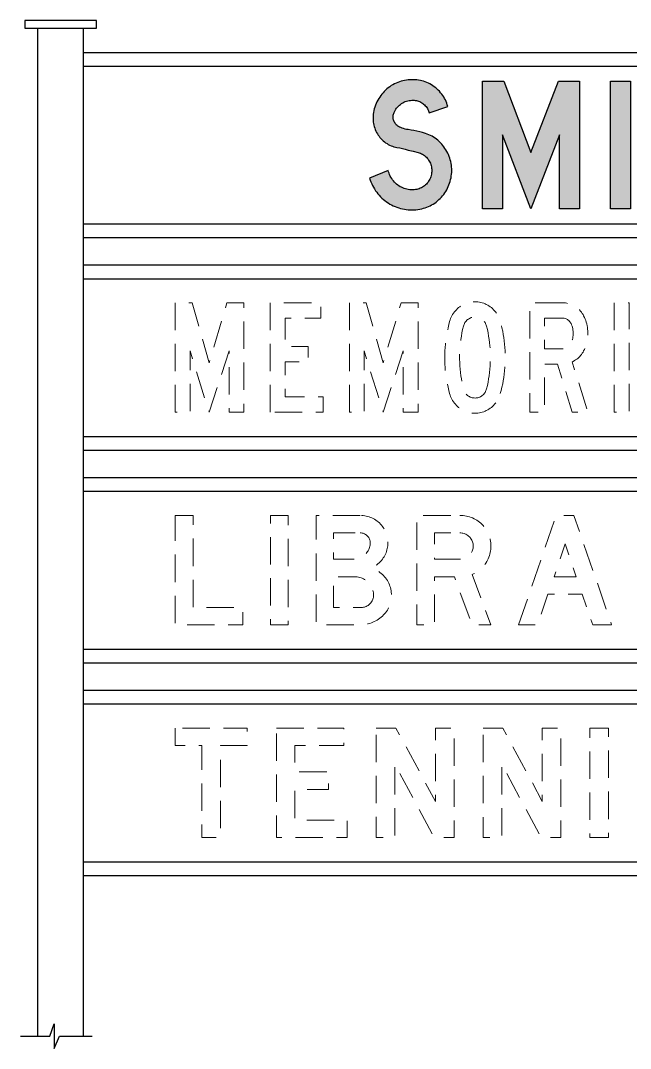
# Model space of a CAD drawing. Extents: x 76 to 271, y -217 to -104.
# Drawn here: x 75.9 to 142.7, y -216.9 to -104.2 of the extents above; entities that cross this region are included whole.
import ezdxf

# ---------------------------------------------------------------- set-up
doc = ezdxf.new("R2010")
doc.units = 0
doc.header["$LTSCALE"] = 12
doc.header["$MEASUREMENT"] = 0
doc.linetypes.add('DASHED2', pattern=[0.375, 0.25, -0.125])
doc.layers.get('0').update_dxf_attribs({"linetype": 'CONTINUOUS'})
doc.layers.add('L25', color=1, linetype='CONTINUOUS')
doc.layers.add('T25', color=1, linetype='CONTINUOUS')

msp = doc.modelspace()

# ---------------------------------------------------------------- hatches: boundary and pattern name
at = {"layer": 'T25'}
h = msp.add_hatch(color=253, dxfattribs=at)
h.paths.add_polyline_path([(185.24, -112.97), (185.37, -112.97), (185.5, -112.97), (185.62, -112.99), (185.75, -113.01), (185.87, -113.04), (186, -113.08), (186.11, -113.13), (186.23, -113.19), (186.33, -113.25), (186.44, -113.32), (186.54, -113.41), (186.63, -113.49), (186.72, -113.58), (186.81, -113.68), (186.88, -113.78), (186.95, -113.89), (187.01, -114.01), (187.07, -114.12), (187.11, -114.25), (187.15, -114.37), (189.19, -113.67), (189.14, -113.49), (189.07, -113.3), (189, -113.13), (188.92, -112.95), (188.83, -112.78), (188.73, -112.62), (188.63, -112.46), (188.52, -112.3), (188.4, -112.15), (188.28, -112), (188.14, -111.87), (188.01, -111.74), (187.86, -111.61), (187.72, -111.5), (187.56, -111.39), (187.4, -111.29), (187.23, -111.19), (187.07, -111.11), (186.9, -111.03), (186.72, -110.96), (186.54, -110.9), (186.36, -110.85), (186.18, -110.81), (186, -110.77), (185.81, -110.75), (185.62, -110.73), (185.43, -110.73), (185.24, -110.73), (185.05, -110.74), (184.85, -110.74), (184.65, -110.77), (184.46, -110.8), (184.27, -110.84), (184.08, -110.89), (183.89, -110.95), (183.71, -111.02), (183.52, -111.1), (183.34, -111.18), (183.16, -111.28), (183, -111.38), (182.83, -111.49), (182.67, -111.61), (182.51, -111.73), (182.37, -111.87), (182.22, -112.01), (182.09, -112.15), (181.96, -112.31), (181.84, -112.47), (181.72, -112.63), (181.62, -112.8), (181.52, -112.98), (181.42, -113.15), (181.34, -113.34), (181.27, -113.53), (181.2, -113.72), (181.15, -113.91), (181.1, -114.11), (181.06, -114.31), (181.03, -114.51), (181.01, -114.68), (181, -114.85), (181, -115.02), (181.01, -115.19), (181.03, -115.37), (181.05, -115.54), (181.09, -115.71), (181.13, -115.87), (181.18, -116.03), (181.24, -116.2), (181.31, -116.35), (181.38, -116.51), (181.47, -116.66), (181.56, -116.8), (181.65, -116.93), (181.76, -117.07), (181.88, -117.2), (181.99, -117.32), (182.12, -117.43), (182.25, -117.54), (182.39, -117.64), (182.52, -117.73), (182.67, -117.81), (182.82, -117.89), (182.98, -117.96), (183.13, -118.02), (183.29, -118.07), (183.45, -118.12), (183.61, -118.15), (183.92, -118.21), (184.23, -118.27), (184.53, -118.35), (184.84, -118.43), (185.38, -118.57), (185.93, -118.71), (186.05, -118.75), (186.18, -118.79), (186.3, -118.84), (186.42, -118.9), (186.53, -118.97), (186.64, -119.05), (186.74, -119.13), (186.84, -119.22), (186.93, -119.32), (187.02, -119.43), (187.09, -119.53), (187.17, -119.65), (187.23, -119.76), (187.28, -119.89), (187.33, -120.01), (187.37, -120.14), (187.4, -120.28), (187.42, -120.41), (187.44, -120.54), (187.44, -120.68), (187.44, -120.81), (187.42, -120.95), (187.4, -121.08), (187.37, -121.22), (187.33, -121.36), (187.28, -121.48), (187.23, -121.61), (187.17, -121.73), (187.09, -121.85), (187.02, -121.96), (186.93, -122.07), (186.83, -122.17), (186.74, -122.26), (186.64, -122.35), (186.52, -122.43), (186.42, -122.51), (186.29, -122.57), (186.17, -122.63), (186.04, -122.68), (185.91, -122.72), (185.79, -122.75), (185.66, -122.77), (185.49, -122.79), (185.34, -122.8), (185.18, -122.8), (185.02, -122.78), (184.86, -122.76), (184.71, -122.73), (184.55, -122.7), (184.4, -122.64), (184.26, -122.59), (184.11, -122.52), (183.96, -122.45), (183.83, -122.36), (183.7, -122.27), (183.57, -122.17), (183.46, -122.06), (183.34, -121.94), (183.23, -121.82), (183.13, -121.7), (183.04, -121.56), (182.95, -121.42), (182.88, -121.28), (182.81, -121.13), (182.75, -120.98), (182.7, -120.83), (182.66, -120.67), (180.62, -121.51), (180.69, -121.72), (180.77, -121.92), (180.85, -122.12), (180.94, -122.32), (181.05, -122.51), (181.15, -122.7), (181.28, -122.89), (181.4, -123.06), (181.53, -123.23), (181.68, -123.39), (181.82, -123.56), (181.97, -123.7), (182.14, -123.85), (182.3, -123.98), (182.47, -124.11), (182.65, -124.23), (182.83, -124.35), (183.02, -124.45), (183.21, -124.55), (183.41, -124.63), (183.61, -124.71), (183.81, -124.78), (184.01, -124.84), (184.22, -124.89), (184.43, -124.93), (184.64, -124.96), (184.85, -124.98), (185.07, -125), (185.28, -125), (185.49, -124.99), (185.7, -124.98), (185.91, -124.95), (186.12, -124.92), (186.33, -124.87), (186.52, -124.82), (186.71, -124.77), (186.89, -124.7), (187.07, -124.63), (187.25, -124.54), (187.42, -124.45), (187.59, -124.35), (187.76, -124.25), (187.91, -124.13), (188.07, -124), (188.22, -123.87), (188.36, -123.74), (188.49, -123.6), (188.62, -123.45), (188.74, -123.29), (188.86, -123.13), (188.97, -122.97), (189.07, -122.79), (189.16, -122.61), (189.25, -122.44), (189.32, -122.25), (189.39, -122.07), (189.45, -121.88), (189.5, -121.68), (189.54, -121.48), (189.58, -121.29), (189.6, -121.09), (189.61, -120.89), (189.62, -120.69), (189.62, -120.49), (189.6, -120.29), (189.58, -120.1), (189.55, -119.9), (189.51, -119.7), (189.46, -119.51), (189.41, -119.32), (189.34, -119.13), (189.27, -118.94), (189.18, -118.76), (189.09, -118.59), (189, -118.42), (188.89, -118.25), (188.77, -118.08), (188.65, -117.93), (188.52, -117.78), (188.39, -117.64), (188.25, -117.5), (188.1, -117.37), (187.95, -117.24), (187.79, -117.13), (187.63, -117.02), (187.46, -116.93), (187.28, -116.83), (187.11, -116.75), (186.92, -116.68), (186.74, -116.61), (186.43, -116.51), (186.12, -116.43), (185.8, -116.35), (185.48, -116.29), (185.16, -116.24), (184.84, -116.19), (184.67, -116.17), (184.51, -116.13), (184.35, -116.09), (184.19, -116.04), (184.04, -115.98), (183.88, -115.91), (183.79, -115.86), (183.71, -115.81), (183.63, -115.74), (183.55, -115.67), (183.48, -115.6), (183.42, -115.52), (183.37, -115.43), (183.31, -115.34), (183.28, -115.24), (183.25, -115.14), (183.22, -115.04), (183.21, -114.94), (183.2, -114.83), (183.2, -114.73), (183.21, -114.62), (183.23, -114.52), (183.26, -114.42), (183.29, -114.33), (183.34, -114.23), (183.42, -114.1), (183.5, -113.97), (183.58, -113.85), (183.68, -113.74), (183.79, -113.63), (183.9, -113.53), (184.01, -113.43), (184.13, -113.34), (184.26, -113.27), (184.39, -113.2), (184.53, -113.13), (184.67, -113.09), (184.81, -113.04), (184.95, -113.01), (185.1, -112.99)])
h.paths.add_polyline_path([(118.72, -112.97), (118.85, -112.97), (118.98, -112.97), (119.1, -112.99), (119.23, -113.01), (119.35, -113.04), (119.47, -113.08), (119.59, -113.13), (119.7, -113.19), (119.81, -113.25), (119.92, -113.32), (120.02, -113.41), (120.12, -113.49), (120.2, -113.58), (120.29, -113.68), (120.36, -113.78), (120.43, -113.89), (120.49, -114.01), (120.54, -114.12), (120.59, -114.25), (120.63, -114.37), (122.67, -113.67), (122.61, -113.49), (122.55, -113.3), (122.48, -113.13), (122.4, -112.95), (122.31, -112.78), (122.22, -112.62), (122.11, -112.46), (122, -112.3), (121.88, -112.15), (121.75, -112), (121.62, -111.87), (121.48, -111.74), (121.34, -111.61), (121.19, -111.5), (121.04, -111.39), (120.88, -111.29), (120.71, -111.19), (120.54, -111.11), (120.37, -111.03), (120.2, -110.96), (120.02, -110.9), (119.84, -110.85), (119.66, -110.81), (119.47, -110.77), (119.28, -110.75), (119.1, -110.73), (118.91, -110.73), (118.72, -110.73), (118.52, -110.74), (118.33, -110.74), (118.13, -110.77), (117.94, -110.8), (117.75, -110.84), (117.56, -110.89), (117.37, -110.95), (117.18, -111.02), (117, -111.1), (116.82, -111.18), (116.65, -111.28), (116.48, -111.38), (116.31, -111.49), (116.15, -111.61), (116, -111.73), (115.85, -111.87), (115.71, -112.01), (115.57, -112.15), (115.44, -112.31), (115.32, -112.47), (115.21, -112.63), (115.1, -112.8), (115, -112.98), (114.91, -113.15), (114.82, -113.34), (114.75, -113.53), (114.69, -113.72), (114.62, -113.91), (114.58, -114.11), (114.54, -114.31), (114.51, -114.51), (114.49, -114.68), (114.48, -114.85), (114.48, -115.02), (114.49, -115.19), (114.5, -115.37), (114.53, -115.54), (114.56, -115.71), (114.61, -115.87), (114.66, -116.03), (114.72, -116.2), (114.79, -116.35), (114.86, -116.51), (114.95, -116.66), (115.04, -116.8), (115.14, -116.93), (115.24, -117.07), (115.36, -117.2), (115.47, -117.32), (115.6, -117.43), (115.73, -117.54), (115.86, -117.64), (116.01, -117.73), (116.15, -117.81), (116.3, -117.89), (116.45, -117.96), (116.61, -118.02), (116.76, -118.07), (116.93, -118.12), (117.09, -118.15), (117.4, -118.21), (117.71, -118.27), (118.01, -118.35), (118.31, -118.43), (118.86, -118.57), (119.41, -118.71), (119.53, -118.75), (119.66, -118.79), (119.78, -118.84), (119.89, -118.9), (120.01, -118.97), (120.12, -119.05), (120.22, -119.13), (120.32, -119.22), (120.41, -119.32), (120.5, -119.43), (120.57, -119.53), (120.64, -119.65), (120.71, -119.76), (120.76, -119.89), (120.81, -120.01), (120.85, -120.14), (120.88, -120.28), (120.9, -120.41), (120.92, -120.54), (120.92, -120.68), (120.92, -120.81), (120.9, -120.95), (120.88, -121.08), (120.85, -121.22), (120.81, -121.36), (120.76, -121.48), (120.71, -121.61), (120.64, -121.73), (120.57, -121.85), (120.5, -121.96), (120.41, -122.07), (120.32, -122.17), (120.22, -122.26), (120.12, -122.35), (120.01, -122.43), (119.89, -122.51), (119.77, -122.57), (119.65, -122.63), (119.53, -122.68), (119.4, -122.72), (119.26, -122.75), (119.13, -122.77), (118.97, -122.79), (118.82, -122.8), (118.66, -122.8), (118.5, -122.78), (118.34, -122.76), (118.19, -122.73), (118.03, -122.7), (117.88, -122.64), (117.73, -122.59), (117.58, -122.52), (117.45, -122.45), (117.31, -122.36), (117.18, -122.27), (117.05, -122.17), (116.93, -122.06), (116.82, -121.94), (116.71, -121.82), (116.62, -121.7), (116.52, -121.56), (116.43, -121.42), (116.36, -121.28), (116.29, -121.13), (116.23, -120.98), (116.18, -120.83), (116.14, -120.67), (114.1, -121.51), (114.16, -121.72), (114.25, -121.92), (114.33, -122.12), (114.42, -122.32), (114.52, -122.51), (114.64, -122.7), (114.75, -122.89), (114.88, -123.06), (115.01, -123.23), (115.15, -123.39), (115.3, -123.56), (115.46, -123.7), (115.61, -123.85), (115.78, -123.98), (115.95, -124.11), (116.13, -124.23), (116.31, -124.35), (116.5, -124.45), (116.69, -124.55), (116.89, -124.63), (117.09, -124.71), (117.29, -124.78), (117.5, -124.84), (117.7, -124.89), (117.91, -124.93), (118.12, -124.96), (118.34, -124.98), (118.55, -125), (118.76, -125), (118.97, -124.99), (119.18, -124.98), (119.39, -124.95), (119.6, -124.92), (119.81, -124.87), (120, -124.82), (120.19, -124.77), (120.37, -124.7), (120.55, -124.63), (120.73, -124.54), (120.9, -124.45), (121.07, -124.35), (121.23, -124.25), (121.4, -124.13), (121.54, -124), (121.69, -123.87), (121.84, -123.74), (121.97, -123.6), (122.1, -123.45), (122.22, -123.29), (122.34, -123.13), (122.45, -122.97), (122.55, -122.79), (122.64, -122.61), (122.72, -122.44), (122.8, -122.25), (122.87, -122.07), (122.93, -121.88), (122.98, -121.68), (123.02, -121.48), (123.05, -121.29), (123.08, -121.09), (123.1, -120.89), (123.1, -120.69), (123.1, -120.49), (123.08, -120.29), (123.06, -120.1), (123.03, -119.9), (122.99, -119.7), (122.94, -119.51), (122.89, -119.32), (122.82, -119.13), (122.74, -118.94), (122.66, -118.76), (122.57, -118.59), (122.47, -118.42), (122.36, -118.25), (122.25, -118.08), (122.13, -117.93), (122.01, -117.78), (121.87, -117.64), (121.73, -117.5), (121.58, -117.37), (121.42, -117.24), (121.27, -117.13), (121.1, -117.02), (120.94, -116.93), (120.76, -116.83), (120.58, -116.75), (120.41, -116.68), (120.22, -116.61), (119.91, -116.51), (119.59, -116.43), (119.28, -116.35), (118.96, -116.29), (118.64, -116.24), (118.31, -116.19), (118.15, -116.17), (117.99, -116.13), (117.83, -116.09), (117.67, -116.04), (117.52, -115.98), (117.37, -115.91), (117.27, -115.86), (117.19, -115.81), (117.11, -115.74), (117.03, -115.67), (116.96, -115.6), (116.9, -115.52), (116.85, -115.43), (116.8, -115.34), (116.76, -115.24), (116.72, -115.14), (116.7, -115.04), (116.68, -114.94), (116.68, -114.83), (116.68, -114.73), (116.69, -114.62), (116.71, -114.52), (116.74, -114.42), (116.78, -114.33), (116.82, -114.23), (116.89, -114.1), (116.97, -113.97), (117.06, -113.85), (117.16, -113.74), (117.27, -113.63), (117.37, -113.53), (117.49, -113.43), (117.61, -113.34), (117.74, -113.27), (117.87, -113.2), (118, -113.13), (118.15, -113.09), (118.29, -113.04), (118.43, -113.01), (118.58, -112.99)])
h.paths.add_polyline_path([(193, -110.87), (193, -113.11), (196.13, -113.11), (196.13, -124.87), (198.31, -124.87), (198.31, -113.11), (201.43, -113.11), (201.43, -110.87)])
h.paths.add_polyline_path([(157.9, -110.87), (160.08, -110.87), (160.08, -116.47), (164.84, -116.47), (164.84, -110.87), (167.02, -110.87), (167.02, -124.87), (164.84, -124.87), (164.84, -118.71), (160.08, -118.71), (160.08, -124.87), (157.9, -124.87)])
h.paths.add_polyline_path([(146.06, -110.87), (146.06, -113.11), (149.2, -113.11), (149.2, -124.87), (151.37, -124.87), (151.37, -113.11), (154.5, -113.11), (154.5, -110.87)])
h.paths.add_polyline_path([(140.49, -110.87), (142.67, -110.87), (142.67, -124.87), (140.49, -124.87)])
h.paths.add_polyline_path([(126.48, -110.87), (128.79, -110.87), (131.78, -118.71), (134.78, -110.87), (137.09, -110.87), (137.09, -124.87), (134.91, -124.87), (134.91, -116.75), (131.78, -124.87), (128.65, -116.75), (128.65, -124.87), (126.48, -124.87)])

# ---------------------------------------------------------------- linework, layer by layer
at = {"color": 1, "linetype": 'DASHED2', "lineweight": 0, "flags": 128}
for points in [[(128.42, -145.13), (128.51, -144.78), (128.6, -144.43), (128.68, -144.07), (128.74, -143.71), (128.8, -143.35), (128.85, -142.99), (128.89, -142.62), (128.93, -142.27), (128.95, -141.9), (128.96, -141.53), (128.97, -141.17), (128.96, -140.8), (128.95, -140.44), (128.93, -140.08), (128.89, -139.71), (128.85, -139.35), (128.8, -138.99), (128.74, -138.63), (128.68, -138.27), (128.6, -137.92), (128.51, -137.56), (128.42, -137.21), (128.37, -137.05), (128.32, -136.9), (128.25, -136.74), (128.17, -136.59), (128.09, -136.45), (128, -136.31), (127.9, -136.18), (127.79, -136.05), (127.69, -135.93), (127.56, -135.81), (127.44, -135.7), (127.31, -135.6), (127.18, -135.51), (127.04, -135.43), (126.89, -135.35), (126.75, -135.28), (126.6, -135.22), (126.45, -135.17), (126.29, -135.13), (126.13, -135.09), (125.97, -135.07), (125.81, -135.06), (125.65, -135.05), (125.49, -135.06), (125.32, -135.07), (125.17, -135.09), (125.01, -135.13), (124.85, -135.17), (124.69, -135.22), (124.54, -135.28), (124.4, -135.35), (124.25, -135.43), (124.12, -135.51), (123.98, -135.6), (123.85, -135.7), (123.73, -135.81), (123.61, -135.93), (123.5, -136.05), (123.39, -136.18), (123.3, -136.31), (123.2, -136.45), (123.12, -136.59), (123.05, -136.74), (122.98, -136.9), (122.93, -137.05), (122.87, -137.21), (122.78, -137.56), (122.7, -137.92), (122.62, -138.27), (122.55, -138.63), (122.49, -138.99), (122.45, -139.35), (122.4, -139.71), (122.37, -140.08), (122.35, -140.44), (122.34, -140.8), (122.33, -141.17), (122.34, -141.53), (122.35, -141.9), (122.37, -142.27), (122.4, -142.62), (122.45, -142.99), (122.49, -143.35), (122.55, -143.71), (122.62, -144.07), (122.7, -144.43), (122.78, -144.78), (122.87, -145.13), (122.93, -145.29), (122.98, -145.45), (123.05, -145.6), (123.12, -145.75), (123.2, -145.89), (123.3, -146.03), (123.39, -146.17), (123.5, -146.29), (123.61, -146.41), (123.73, -146.52), (123.85, -146.63), (123.98, -146.73), (124.12, -146.83), (124.25, -146.91), (124.4, -146.99), (124.54, -147.06), (124.69, -147.11), (124.85, -147.17), (125.01, -147.21), (125.17, -147.24), (125.32, -147.26), (125.49, -147.28), (125.65, -147.28), (125.81, -147.28), (125.97, -147.26), (126.13, -147.24), (126.29, -147.21), (126.45, -147.17), (126.6, -147.11), (126.75, -147.06), (126.89, -146.99), (127.04, -146.91), (127.18, -146.83), (127.31, -146.73), (127.44, -146.63), (127.56, -146.52), (127.69, -146.41), (127.79, -146.29), (127.9, -146.17), (128, -146.03), (128.09, -145.89), (128.17, -145.75), (128.25, -145.6), (128.32, -145.45), (128.37, -145.29), (128.42, -145.13), (128.42, -145.13)], [(92.81, -147.17), (92.81, -135.17), (94.66, -135.17), (96.52, -141.77), (98.48, -135.17), (100.33, -135.17), (100.33, -147.17), (98.71, -147.17), (98.71, -140.45), (96.52, -147.17), (94.43, -140.45), (94.43, -147.17), (92.81, -147.17), (92.81, -147.17)], [(103.22, -147.17), (103.22, -135.17), (108.77, -135.17), (108.77, -136.85), (104.84, -136.85), (104.84, -139.97), (107.38, -139.97), (107.38, -141.65), (104.84, -141.65), (104.84, -145.49), (109, -145.49), (109, -147.17), (103.22, -147.17), (103.22, -147.17)], [(111.89, -147.17), (111.89, -135.17), (113.74, -135.17), (115.59, -141.77), (117.56, -135.17), (119.41, -135.17), (119.41, -147.17), (117.79, -147.17), (117.79, -140.45), (115.59, -147.17), (113.51, -140.45), (113.51, -147.17), (111.89, -147.17), (111.89, -147.17)], [(140.91, -147.17), (140.91, -135.17), (142.53, -135.17), (142.53, -147.17), (140.91, -147.17), (140.91, -147.17)], [(126.92, -144.59), (127, -144.24), (127.08, -143.88), (127.14, -143.52), (127.19, -143.17), (127.24, -142.8), (127.28, -142.44), (127.31, -142.08), (127.32, -141.72), (127.33, -141.35), (127.33, -140.99), (127.32, -140.63), (127.31, -140.26), (127.28, -139.9), (127.24, -139.54), (127.19, -139.18), (127.14, -138.82), (127.08, -138.46), (127, -138.1), (126.92, -137.75), (126.89, -137.64), (126.85, -137.54), (126.8, -137.44), (126.75, -137.34), (126.68, -137.25), (126.61, -137.17), (126.54, -137.09), (126.45, -137.02), (126.37, -136.95), (126.27, -136.9), (126.17, -136.84), (126.08, -136.8), (125.97, -136.77), (125.87, -136.75), (125.76, -136.73), (125.65, -136.73), (125.54, -136.73), (125.43, -136.75), (125.33, -136.77), (125.22, -136.8), (125.12, -136.84), (125.03, -136.9), (124.93, -136.95), (124.84, -137.02), (124.76, -137.09), (124.69, -137.17), (124.61, -137.25), (124.55, -137.34), (124.5, -137.44), (124.45, -137.54), (124.41, -137.64), (124.38, -137.75), (124.29, -138.1), (124.22, -138.46), (124.16, -138.82), (124.1, -139.18), (124.06, -139.54), (124.02, -139.9), (123.99, -140.26), (123.97, -140.63), (123.96, -140.99), (123.96, -141.35), (123.97, -141.72), (123.99, -142.08), (124.02, -142.44), (124.06, -142.8), (124.1, -143.17), (124.16, -143.52), (124.22, -143.88), (124.29, -144.24), (124.38, -144.59), (124.41, -144.7), (124.45, -144.8), (124.5, -144.9), (124.55, -144.99), (124.61, -145.09), (124.69, -145.17), (124.76, -145.25), (124.84, -145.33), (124.93, -145.39), (125.03, -145.45), (125.12, -145.5), (125.22, -145.54), (125.33, -145.57), (125.43, -145.59), (125.54, -145.6), (125.65, -145.61), (125.76, -145.6), (125.87, -145.59), (125.97, -145.57), (126.08, -145.54), (126.17, -145.5), (126.27, -145.45), (126.37, -145.39), (126.45, -145.33), (126.54, -145.25), (126.61, -145.17), (126.68, -145.09), (126.75, -144.99), (126.8, -144.9), (126.85, -144.8), (126.89, -144.7), (126.92, -144.59), (126.92, -144.59)], [(92.81, -158.47), (94.76, -158.47), (94.76, -168.55), (100.21, -168.55), (100.21, -170.47), (92.81, -170.47), (92.81, -158.47), (92.81, -158.47)], [(103.25, -158.47), (105.19, -158.47), (105.19, -170.47), (103.25, -170.47), (103.25, -158.47), (103.25, -158.47)], [(130.43, -170.47), (134.55, -158.47), (136.49, -158.47), (140.62, -170.47), (138.55, -170.47), (137.4, -167.11), (133.64, -167.11), (132.49, -170.47), (130.43, -170.47), (130.43, -170.47)], [(136.73, -165.19), (134.31, -165.19), (135.52, -161.59), (136.73, -165.19), (136.73, -165.19)], [(92.81, -181.77), (92.81, -183.69), (95.74, -183.69), (95.74, -193.77), (97.78, -193.77), (97.78, -183.69), (100.7, -183.69), (100.7, -181.77), (92.81, -181.77), (92.81, -181.77)], [(103.89, -181.77), (111.27, -181.77), (111.27, -183.69), (105.92, -183.69), (105.92, -186.56), (109.61, -186.56), (109.61, -188.49), (105.92, -188.49), (105.92, -191.85), (111.65, -191.85), (111.65, -193.77), (103.89, -193.77), (103.89, -181.77), (103.89, -181.77)], [(114.83, -181.77), (116.99, -181.77), (121.31, -189.81), (121.31, -181.77), (123.35, -181.77), (123.35, -193.77), (121.19, -193.77), (116.86, -185.72), (116.86, -193.77), (114.83, -193.77), (114.83, -181.77), (114.83, -181.77)], [(126.53, -181.77), (128.7, -181.77), (133.02, -189.81), (133.02, -181.77), (135.05, -181.77), (135.05, -193.77), (132.89, -193.77), (128.57, -185.72), (128.57, -193.77), (126.53, -193.77), (126.53, -181.77), (126.53, -181.77)], [(138.24, -181.77), (140.27, -181.77), (140.27, -193.77), (138.24, -193.77), (138.24, -181.77), (138.24, -181.77)]]:
    msp.add_lwpolyline(points, dxfattribs=at)
for points in [[(135.24, -135.17), (131.66, -135.17), (131.66, -147.17), (133.28, -147.17), (133.28, -141.89), (134.67, -141.89), (136.29, -147.17), (138.02, -147.17), (136.29, -141.65), (136.41, -141.59), (136.54, -141.51), (136.67, -141.44), (136.79, -141.35), (136.91, -141.26), (137.02, -141.16), (137.13, -141.06), (137.22, -140.94), (137.32, -140.83), (137.4, -140.71), (137.48, -140.58), (137.55, -140.45), (137.64, -140.28), (137.72, -140.11), (137.78, -139.93), (137.84, -139.75), (137.89, -139.56), (137.93, -139.38), (137.97, -139.19), (137.99, -139), (138.01, -138.81), (138.02, -138.62), (138.02, -138.43), (138.01, -138.24), (137.99, -138.05), (137.97, -137.86), (137.93, -137.68), (137.89, -137.49), (137.84, -137.31), (137.78, -137.13), (137.72, -136.95), (137.64, -136.78), (137.55, -136.61), (137.48, -136.47), (137.39, -136.33), (137.3, -136.2), (137.19, -136.08), (137.09, -135.96), (136.97, -135.85), (136.85, -135.74), (136.72, -135.65), (136.59, -135.56), (136.46, -135.48), (136.31, -135.41), (136.16, -135.34), (136.02, -135.29), (135.87, -135.25), (135.71, -135.22), (135.56, -135.19), (135.4, -135.18)], [(135.24, -136.85), (135.34, -136.85), (135.43, -136.87), (135.53, -136.9), (135.62, -136.92), (135.7, -136.96), (135.79, -137.01), (135.87, -137.07), (135.94, -137.13), (136.01, -137.21), (136.07, -137.28), (136.12, -137.36), (136.17, -137.45), (136.23, -137.59), (136.28, -137.72), (136.32, -137.86), (136.35, -138.01), (136.38, -138.16), (136.39, -138.3), (136.4, -138.45), (136.4, -138.6), (136.39, -138.75), (136.38, -138.9), (136.35, -139.05), (136.32, -139.19), (136.28, -139.33), (136.23, -139.48), (136.17, -139.61), (136.12, -139.7), (136.07, -139.78), (136.01, -139.85), (135.94, -139.92), (135.87, -139.99), (135.79, -140.04), (135.7, -140.09), (135.62, -140.13), (135.53, -140.17), (135.43, -140.19), (135.34, -140.21), (135.24, -140.21), (133.28, -140.21), (133.28, -136.85)], [(113.07, -158.47), (108.23, -158.47), (108.23, -170.47), (113.07, -170.47), (113.26, -170.46), (113.43, -170.45), (113.61, -170.43), (113.78, -170.39), (113.95, -170.35), (114.13, -170.31), (114.3, -170.25), (114.46, -170.18), (114.62, -170.11), (114.78, -170.03), (114.94, -169.94), (115.09, -169.85), (115.23, -169.74), (115.37, -169.63), (115.5, -169.51), (115.63, -169.38), (115.74, -169.26), (115.85, -169.13), (115.95, -168.99), (116.05, -168.85), (116.13, -168.7), (116.2, -168.55), (116.28, -168.39), (116.33, -168.23), (116.39, -168.07), (116.43, -167.9), (116.46, -167.74), (116.48, -167.57), (116.49, -167.4), (116.5, -167.22), (116.49, -167.06), (116.48, -166.89), (116.46, -166.72), (116.43, -166.55), (116.39, -166.38), (116.33, -166.22), (116.28, -166.07), (116.2, -165.91), (116.13, -165.76), (116.05, -165.61), (115.95, -165.46), (115.85, -165.33), (115.74, -165.19), (115.63, -165.07), (115.5, -164.94), (115.37, -164.83), (115.23, -164.71), (115.09, -164.61), (114.94, -164.52), (114.78, -164.43), (114.62, -164.35), (114.46, -164.29), (114.29, -164.22), (114.45, -164.15), (114.6, -164.07), (114.75, -163.97), (114.89, -163.88), (115.02, -163.77), (115.15, -163.66), (115.28, -163.53), (115.4, -163.41), (115.5, -163.27), (115.6, -163.13), (115.68, -163), (115.76, -162.86), (115.83, -162.71), (115.9, -162.57), (115.95, -162.42), (116, -162.26), (116.03, -162.11), (116.07, -161.95), (116.09, -161.79), (116.1, -161.63), (116.11, -161.47), (116.1, -161.31), (116.09, -161.15), (116.07, -160.99), (116.03, -160.83), (116, -160.68), (115.95, -160.52), (115.9, -160.37), (115.83, -160.22), (115.76, -160.07), (115.68, -159.94), (115.6, -159.8), (115.5, -159.67), (115.4, -159.54), (115.29, -159.42), (115.17, -159.3), (115.05, -159.19), (114.92, -159.09), (114.79, -158.99), (114.65, -158.9), (114.51, -158.82), (114.36, -158.75), (114.2, -158.69), (114.05, -158.62), (113.89, -158.58), (113.73, -158.54), (113.57, -158.51), (113.41, -158.48), (113.24, -158.48)], [(124, -158.47), (124.17, -158.47), (124.35, -158.48), (124.53, -158.51), (124.7, -158.54), (124.88, -158.58), (125.05, -158.63), (125.22, -158.69), (125.38, -158.75), (125.54, -158.83), (125.7, -158.92), (125.85, -159), (126, -159.11), (126.14, -159.21), (126.27, -159.33), (126.4, -159.44), (126.53, -159.57), (126.64, -159.71), (126.75, -159.85), (126.85, -159.99), (126.94, -160.14), (127.03, -160.3), (127.1, -160.46), (127.17, -160.62), (127.23, -160.79), (127.28, -160.95), (127.32, -161.13), (127.35, -161.3), (127.38, -161.48), (127.39, -161.65), (127.4, -161.83), (127.39, -162.01), (127.38, -162.19), (127.35, -162.36), (127.32, -162.54), (127.27, -162.71), (127.23, -162.88), (127.17, -163.05), (127.1, -163.22), (127.02, -163.39), (126.93, -163.54), (126.83, -163.69), (126.73, -163.84), (126.62, -163.98), (126.5, -164.12), (126.37, -164.25), (126.24, -164.37), (126.1, -164.49), (125.96, -164.6), (125.81, -164.69), (125.66, -164.79), (125.49, -164.87), (125.33, -164.95), (127.4, -170.47), (125.33, -170.47), (123.39, -165.19), (121.21, -165.19), (121.21, -170.47), (119.26, -170.47), (119.26, -158.47)], [(113.07, -160.39), (113.18, -160.39), (113.28, -160.41), (113.38, -160.43), (113.47, -160.46), (113.56, -160.5), (113.65, -160.55), (113.74, -160.6), (113.81, -160.67), (113.89, -160.74), (113.95, -160.82), (114.01, -160.9), (114.06, -160.99), (114.1, -161.08), (114.13, -161.17), (114.15, -161.27), (114.16, -161.37), (114.17, -161.47), (114.16, -161.6), (114.15, -161.73), (114.12, -161.85), (114.1, -161.98), (114.06, -162.1), (114, -162.22), (113.95, -162.34), (113.88, -162.44), (113.81, -162.55), (113.72, -162.65), (113.63, -162.74), (113.53, -162.83), (113.43, -162.91), (113.32, -162.99), (113.22, -163.05), (113.1, -163.11), (112.98, -163.16), (112.86, -163.2), (112.73, -163.23), (112.6, -163.26), (112.47, -163.27), (110.16, -163.27), (110.16, -160.39)], [(124, -160.39), (124.11, -160.39), (124.23, -160.41), (124.33, -160.43), (124.45, -160.46), (124.55, -160.49), (124.66, -160.54), (124.76, -160.6), (124.86, -160.66), (124.94, -160.73), (125.03, -160.81), (125.11, -160.89), (125.17, -160.98), (125.24, -161.08), (125.3, -161.17), (125.34, -161.27), (125.38, -161.38), (125.41, -161.49), (125.43, -161.6), (125.45, -161.71), (125.45, -161.83), (125.45, -161.94), (125.43, -162.05), (125.41, -162.17), (125.38, -162.27), (125.34, -162.38), (125.3, -162.48), (125.24, -162.58), (125.17, -162.67), (125.11, -162.76), (125.03, -162.85), (124.94, -162.92), (124.86, -162.99), (124.76, -163.06), (124.66, -163.11), (124.55, -163.16), (124.45, -163.2), (124.33, -163.23), (124.23, -163.25), (124.11, -163.26), (124, -163.27), (121.21, -163.27), (121.21, -160.39)], [(114.53, -167.22), (114.53, -167.34), (114.52, -167.45), (114.5, -167.55), (114.46, -167.66), (114.42, -167.76), (114.37, -167.85), (114.32, -167.95), (114.25, -168.04), (114.18, -168.13), (114.1, -168.2), (114.02, -168.27), (113.93, -168.34), (113.83, -168.39), (113.74, -168.44), (113.63, -168.48), (113.53, -168.51), (113.42, -168.53), (113.31, -168.55), (113.2, -168.55), (110.16, -168.55), (110.16, -165.19), (112.47, -165.19), (112.61, -165.19), (112.75, -165.21), (112.89, -165.23), (113.03, -165.26), (113.16, -165.3), (113.29, -165.36), (113.42, -165.42), (113.54, -165.48), (113.66, -165.56), (113.77, -165.64), (113.88, -165.73), (113.98, -165.83), (114.08, -165.94), (114.16, -166.05), (114.24, -166.17), (114.31, -166.29), (114.37, -166.41), (114.41, -166.54), (114.46, -166.68), (114.49, -166.81), (114.52, -166.95), (114.53, -167.09)]]:
    msp.add_lwpolyline(points, close=True, dxfattribs=at)
at = {"layer": 'L25'}
for p, q in [((77.76, -215.5), (77.76, -105.07)), ((82.76, -215.5), (82.76, -105.07)), ((82.76, -131.03), (232.76, -131.03)), ((82.76, -132.53), (232.76, -132.53)), ((82.76, -149.83), (232.76, -149.83)), ((82.76, -151.33), (232.76, -151.33)), ((82.76, -154.33), (232.76, -154.33)), ((82.76, -155.83), (232.76, -155.83)), ((82.76, -173.13), (232.76, -173.13)), ((82.76, -174.63), (232.76, -174.63)), ((82.76, -177.63), (232.76, -177.63)), ((82.76, -179.13), (232.76, -179.13)), ((82.76, -196.43), (232.76, -196.43)), ((82.76, -197.93), (232.76, -197.93)), ((79.08, -215.54), (79.55, -214.19)), ((79.55, -214.19), (79.55, -216.88)), ((75.86, -215.54), (79.08, -215.54)), ((79.55, -216.88), (80.14, -215.52)), ((80.14, -215.52), (83.7, -215.52))]:
    msp.add_line(p, q, dxfattribs=at)
at = {"layer": 'L25', "color": 253}
for p, q in [((82.76, -107.73), (232.76, -107.73)), ((82.76, -109.23), (232.76, -109.23)), ((82.76, -126.53), (232.76, -126.53)), ((82.76, -128.03), (232.76, -128.03))]:
    msp.add_line(p, q, dxfattribs=at)
at = {"layer": 'L25'}
msp.add_lwpolyline([(76.34, -105.07), (84.18, -105.07), (84.18, -104.25), (76.34, -104.25)], close=True, dxfattribs=at)
at = {"layer": 'L25', "color": 253, "flags": 128}
msp.add_lwpolyline([(118.72, -112.97), (118.85, -112.97), (118.98, -112.97), (119.1, -112.99), (119.23, -113.01), (119.35, -113.04), (119.47, -113.08), (119.59, -113.13), (119.7, -113.19), (119.81, -113.25), (119.92, -113.32), (120.02, -113.41), (120.12, -113.49), (120.2, -113.58), (120.29, -113.68), (120.36, -113.78), (120.43, -113.89), (120.49, -114.01), (120.54, -114.12), (120.59, -114.25), (120.63, -114.37), (122.67, -113.67), (122.61, -113.49), (122.55, -113.3), (122.48, -113.13), (122.4, -112.95), (122.31, -112.78), (122.22, -112.62), (122.11, -112.46), (122, -112.3), (121.88, -112.15), (121.75, -112), (121.62, -111.87), (121.48, -111.74), (121.34, -111.61), (121.19, -111.5), (121.04, -111.39), (120.88, -111.29), (120.71, -111.19), (120.54, -111.11), (120.37, -111.03), (120.2, -110.96), (120.02, -110.9), (119.84, -110.85), (119.66, -110.81), (119.47, -110.77), (119.28, -110.75), (119.1, -110.73), (118.91, -110.73), (118.72, -110.73), (118.52, -110.74), (118.33, -110.74), (118.13, -110.77), (117.94, -110.8), (117.75, -110.84), (117.56, -110.89), (117.37, -110.95), (117.18, -111.02), (117, -111.1), (116.82, -111.18), (116.65, -111.28), (116.48, -111.38), (116.31, -111.49), (116.15, -111.61), (116, -111.73), (115.85, -111.87), (115.71, -112.01), (115.57, -112.15), (115.44, -112.31), (115.32, -112.47), (115.21, -112.63), (115.1, -112.8), (115, -112.98), (114.91, -113.15), (114.82, -113.34), (114.75, -113.53), (114.69, -113.72), (114.62, -113.91), (114.58, -114.11), (114.54, -114.31), (114.51, -114.51), (114.49, -114.68), (114.48, -114.85), (114.48, -115.02), (114.49, -115.19), (114.5, -115.37), (114.53, -115.54), (114.56, -115.71), (114.61, -115.87), (114.66, -116.03), (114.72, -116.2), (114.79, -116.35), (114.86, -116.51), (114.95, -116.66), (115.04, -116.8), (115.14, -116.93), (115.24, -117.07), (115.36, -117.2), (115.47, -117.32), (115.6, -117.43), (115.73, -117.54), (115.86, -117.64), (116.01, -117.73), (116.15, -117.81), (116.3, -117.89), (116.45, -117.96), (116.61, -118.02), (116.76, -118.07), (116.93, -118.12), (117.09, -118.15), (117.4, -118.21), (117.71, -118.27), (118.01, -118.35), (118.31, -118.43), (118.86, -118.57), (119.41, -118.71), (119.53, -118.75), (119.66, -118.79), (119.78, -118.84), (119.89, -118.9), (120.01, -118.97), (120.12, -119.05), (120.22, -119.13), (120.32, -119.22), (120.41, -119.32), (120.5, -119.43), (120.57, -119.53), (120.64, -119.65), (120.71, -119.76), (120.76, -119.89), (120.81, -120.01), (120.85, -120.14), (120.88, -120.28), (120.9, -120.41), (120.92, -120.54), (120.92, -120.68), (120.92, -120.81), (120.9, -120.95), (120.88, -121.08), (120.85, -121.22), (120.81, -121.36), (120.76, -121.48), (120.71, -121.61), (120.64, -121.73), (120.57, -121.85), (120.5, -121.96), (120.41, -122.07), (120.32, -122.17), (120.22, -122.26), (120.12, -122.35), (120.01, -122.43), (119.89, -122.51), (119.77, -122.57), (119.65, -122.63), (119.53, -122.68), (119.4, -122.72), (119.26, -122.75), (119.13, -122.77), (118.97, -122.79), (118.82, -122.8), (118.66, -122.8), (118.5, -122.78), (118.34, -122.76), (118.19, -122.73), (118.03, -122.7), (117.88, -122.64), (117.73, -122.59), (117.58, -122.52), (117.45, -122.45), (117.31, -122.36), (117.18, -122.27), (117.05, -122.17), (116.93, -122.06), (116.82, -121.94), (116.71, -121.82), (116.62, -121.7), (116.52, -121.56), (116.43, -121.42), (116.36, -121.28), (116.29, -121.13), (116.23, -120.98), (116.18, -120.83), (116.14, -120.67), (114.1, -121.51), (114.16, -121.72), (114.25, -121.92), (114.33, -122.12), (114.42, -122.32), (114.52, -122.51), (114.64, -122.7), (114.75, -122.89), (114.88, -123.06), (115.01, -123.23), (115.15, -123.39), (115.3, -123.56), (115.46, -123.7), (115.61, -123.85), (115.78, -123.98), (115.95, -124.11), (116.13, -124.23), (116.31, -124.35), (116.5, -124.45), (116.69, -124.55), (116.89, -124.63), (117.09, -124.71), (117.29, -124.78), (117.5, -124.84), (117.7, -124.89), (117.91, -124.93), (118.12, -124.96), (118.34, -124.98), (118.55, -125), (118.76, -125), (118.97, -124.99), (119.18, -124.98), (119.39, -124.95), (119.6, -124.92), (119.81, -124.87), (120, -124.82), (120.19, -124.77), (120.37, -124.7), (120.55, -124.63), (120.73, -124.54), (120.9, -124.45), (121.07, -124.35), (121.23, -124.25), (121.4, -124.13), (121.54, -124), (121.69, -123.87), (121.84, -123.74), (121.97, -123.6), (122.1, -123.45), (122.22, -123.29), (122.34, -123.13), (122.45, -122.97), (122.55, -122.79), (122.64, -122.61), (122.72, -122.44), (122.8, -122.25), (122.87, -122.07), (122.93, -121.88), (122.98, -121.68), (123.02, -121.48), (123.05, -121.29), (123.08, -121.09), (123.1, -120.89), (123.1, -120.69), (123.1, -120.49), (123.08, -120.29), (123.06, -120.1), (123.03, -119.9), (122.99, -119.7), (122.94, -119.51), (122.89, -119.32), (122.82, -119.13), (122.74, -118.94), (122.66, -118.76), (122.57, -118.59), (122.47, -118.42), (122.36, -118.25), (122.25, -118.08), (122.13, -117.93), (122.01, -117.78), (121.87, -117.64), (121.73, -117.5), (121.58, -117.37), (121.42, -117.24), (121.27, -117.13), (121.1, -117.02), (120.94, -116.93), (120.76, -116.83), (120.58, -116.75), (120.41, -116.68), (120.22, -116.61), (119.91, -116.51), (119.59, -116.43), (119.28, -116.35), (118.96, -116.29), (118.64, -116.24), (118.31, -116.19), (118.15, -116.17), (117.99, -116.13), (117.83, -116.09), (117.67, -116.04), (117.52, -115.98), (117.37, -115.91), (117.27, -115.86), (117.19, -115.81), (117.11, -115.74), (117.03, -115.67), (116.96, -115.6), (116.9, -115.52), (116.85, -115.43), (116.8, -115.34), (116.76, -115.24), (116.72, -115.14), (116.7, -115.04), (116.68, -114.94), (116.68, -114.83), (116.68, -114.73), (116.69, -114.62), (116.71, -114.52), (116.74, -114.42), (116.78, -114.33), (116.82, -114.23), (116.89, -114.1), (116.97, -113.97), (117.06, -113.85), (117.16, -113.74), (117.27, -113.63), (117.37, -113.53), (117.49, -113.43), (117.61, -113.34), (117.74, -113.27), (117.87, -113.2), (118, -113.13), (118.15, -113.09), (118.29, -113.04), (118.43, -113.01), (118.58, -112.99)], close=True, dxfattribs=at)
for points in [[(126.48, -110.87), (128.79, -110.87), (131.78, -118.71), (134.78, -110.87), (137.09, -110.87), (137.09, -124.87), (134.91, -124.87), (134.91, -116.75), (131.78, -124.87), (128.65, -116.75), (128.65, -124.87), (126.48, -124.87), (126.48, -110.87), (126.48, -110.87)], [(140.49, -110.87), (142.67, -110.87), (142.67, -124.87), (140.49, -124.87), (140.49, -110.87), (140.49, -110.87)]]:
    msp.add_lwpolyline(points, dxfattribs=at)

doc.saveas('drawing.dxf')
